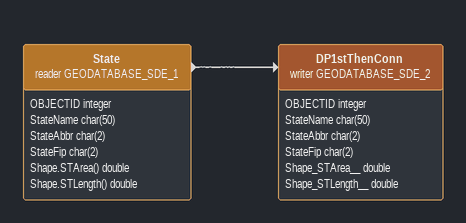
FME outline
State (reader GEODATABASE_SDE_1)
    attributes: OBJECTID integer, StateName char(50), StateAbbr char(2), StateFip char(2), Shape.STArea() double, Shape.STLength() double
    -> DP1stThenConn (writer GEODATABASE_SDE_2)
DP1stThenConn (writer GEODATABASE_SDE_2)
    attributes: OBJECTID integer, StateName char(50), StateAbbr char(2), StateFip char(2), Shape_STArea__ double, Shape_STLength__ double
